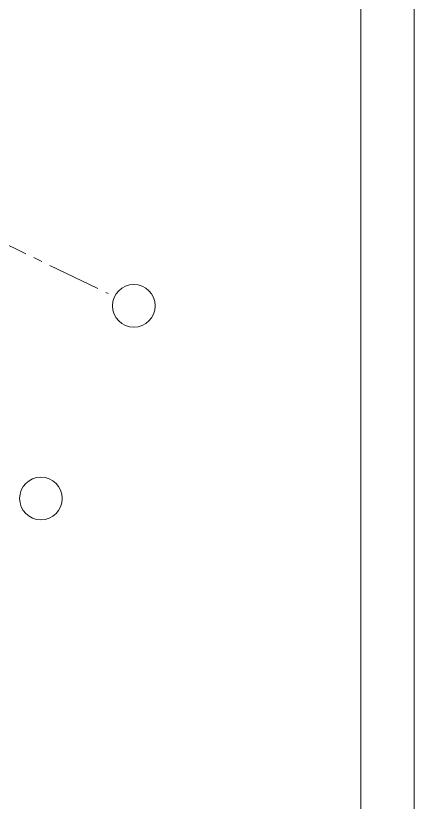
# Model space of a CAD drawing. Header units: millimetres. Extents: x 1373 to 40779, y 1939 to 6439.
# Drawn here: x 5256.5 to 5396.5, y 4655 to 4931.1 of the extents above; entities that cross this region are included whole.
import ezdxf

# ---------------------------------------------------------------- set-up
doc = ezdxf.new("R2010")
doc.units = ezdxf.units.MM
doc.linetypes.add('IMPORT-CENTER2', pattern=[112.5, 75, -12.5, 12.5, -12.5])
for name, color, linetype, lineweight in [('A-ANNO-DIMS', 211, 'Continuous', 18), ('HESAPLAMALAR', 2, 'Continuous', 30), ('S-GRID', 252, 'IMPORT-CENTER2', 5), ('S-GRID-IDEN', 1, 'Continuous', 18)]:
    doc.layers.add(name, color=color, linetype=linetype, lineweight=lineweight)

# ---------------------------------------------------------------- blocks, each defined once
blk = doc.blocks.new('A$C30a75ea0')
at = {"layer": 'S-GRID', "lineweight": 18}
blk.add_line((430.7, 0), (430.7, 3015.9), dxfattribs=at)
at = {"layer": 'S-GRID-IDEN'}
for centre in [(430.7, 3055.9), (731, 3055.9)]:
    blk.add_circle(centre, 30, dxfattribs=at)

msp = doc.modelspace()

# ---------------------------------------------------------------- linework, layer by layer
at = {"layer": 'A-ANNO-DIMS', "lineweight": 18, "ltscale": 2}
for points in [[(2386.24, 1972.36), (5396.51, 1969.9), (5396.51, 6402.41), (2386.24, 6404.86)], [(2404.99, 1991.11), (5377.76, 1988.65), (5377.76, 6383.66), (2404.99, 6386.11)]]:
    msp.add_lwpolyline(points, close=True, dxfattribs=at)

# ---------------------------------------------------------------- block references
at = {"layer": 'HESAPLAMALAR', "color": 4, "xscale": 0.2499999999999999, "yscale": 0.2499999999999999, "zscale": 0.2499999999999999, "rotation": 244.2513197565932}
msp.add_blockref('A$C30a75ea0', (4656.66, 5258.15), dxfattribs=at)

doc.saveas('drawing.dxf')
